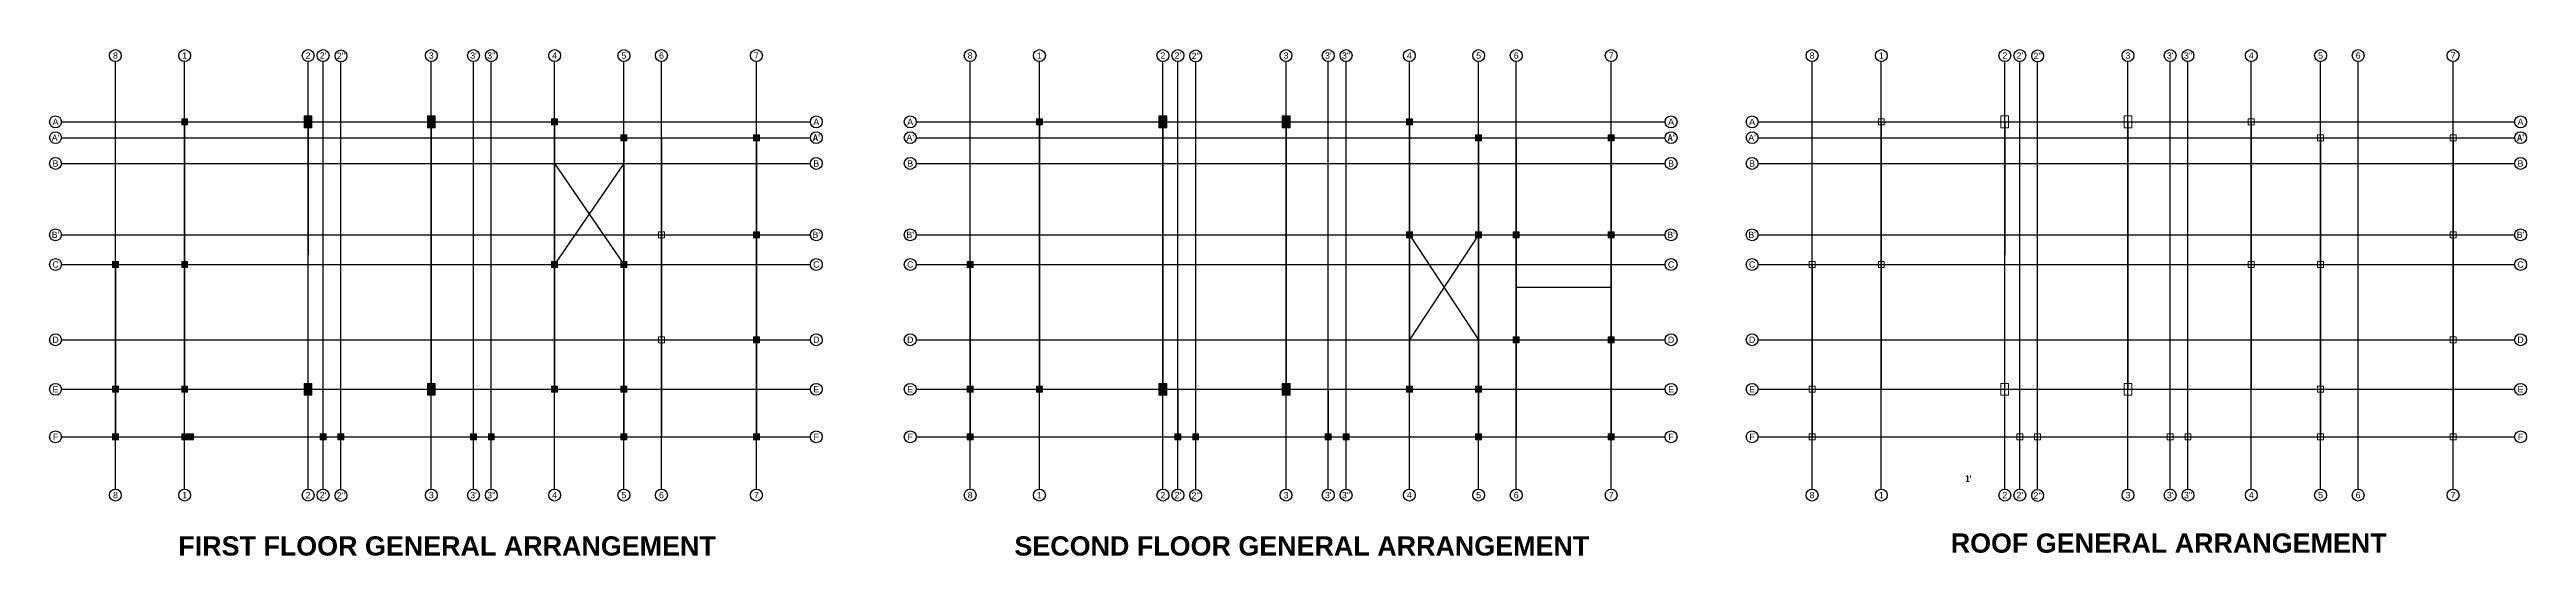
# Model space of a CAD drawing. Header units: millimetres. Extents: x 4093 to 97987, y 36678 to 56018.
import ezdxf
from ezdxf.enums import TextEntityAlignment as Align

# ---------------------------------------------------------------- set-up
doc = ezdxf.new("R2010")
doc.units = ezdxf.units.MM
for name, color, linetype, lineweight in [('COLUMN 1-2', 2, 'Continuous', 9), ('COLUMN 2-R', 2, 'Continuous', 9), ('COLUMN G-1', 2, 'Continuous', 9), ('G-ANNO-TEXT', 231, 'Continuous', 9)]:
    doc.layers.add(name, color=color, linetype=linetype, lineweight=lineweight)
for name, color, linetype, true_color in [('Column Hatch', 254, 'Continuous', 0xe8d4bb), ('GRID NAME', 254, 'Continuous', 0xe8d4bb), ('GRIDLINES', 254, 'Continuous', 0xe8d4bb)]:
    doc.layers.add(name, color=color, linetype=linetype, true_color=true_color)
for name, color, linetype in [('F.F BEAMS', 7, 'Continuous'), ('R. BEAMS', 7, 'Continuous'), ('S.F BEAMS', 7, 'Continuous')]:
    doc.layers.add(name, color=color, linetype=linetype)
doc.styles.add('Arial_1', font='arial.ttf', dxfattribs={"height": 675})
doc.styles.add('Arial_B', font='arialbd.ttf', dxfattribs={"height": 154.761905})
doc.styles.add('Axis Label(Dir 1)', font='ARIALNB.TTF', dxfattribs={"height": 250})
doc.styles.add('Axis Label(Dir 2)', font='ARIALNB.TTF', dxfattribs={"height": 250})

msp = doc.modelspace()

# ---------------------------------------------------------------- hatches: boundary and pattern name
at = {"layer": 'COLUMN 1-2', "transparency": 33554687}
for points in [[(41503, 53170), (41728, 53170), (41728, 53395), (41503, 53395)], [(46141, 53057), (46441, 53057), (46441, 53507), (46141, 53507)], [(50816, 53057), (51116, 53057), (51116, 53507), (50816, 53507)], [(55528, 53170), (55753, 53170), (55753, 53395), (55528, 53395)], [(58153, 52570), (58378, 52570), (58378, 52795), (58153, 52795)], [(63178, 52570), (63403, 52570), (63403, 52795), (63178, 52795)], [(55528, 48891), (55753, 48891), (55753, 49116), (55528, 49116)], [(58153, 48891), (58378, 48891), (58378, 49116), (58153, 49116)], [(59578, 48895), (59803, 48895), (59803, 49120), (59578, 49120)], [(63178, 48895), (63403, 48895), (63403, 49120), (63178, 49120)], [(38878, 47770), (39103, 47770), (39103, 47995), (38878, 47995)], [(59578, 44920), (59803, 44920), (59803, 45145), (59578, 45145)], [(63178, 44920), (63403, 44920), (63403, 45145), (63178, 45145)], [(38878, 43045), (39103, 43045), (39103, 43270), (38878, 43270)], [(41503, 43045), (41728, 43045), (41728, 43270), (41503, 43270)], [(46141, 42932), (46441, 42932), (46441, 43382), (46141, 43382)], [(50816, 42932), (51116, 42932), (51116, 43382), (50816, 43382)], [(55528, 43045), (55753, 43045), (55753, 43270), (55528, 43270)], [(58153, 43045), (58378, 43045), (58378, 43270), (58153, 43270)], [(38878, 41245), (39103, 41245), (39103, 41470), (38878, 41470)], [(46753, 41245), (46978, 41245), (46978, 41470), (46753, 41470)], [(47428, 41245), (47653, 41245), (47653, 41470), (47428, 41470)], [(52453, 41245), (52678, 41245), (52678, 41470), (52453, 41470)], [(53128, 41245), (53353, 41245), (53353, 41470), (53128, 41470)], [(58153, 41245), (58378, 41245), (58378, 41470), (58153, 41470)], [(63178, 41245), (63403, 41245), (63403, 41470), (63178, 41470)]]:
    msp.add_hatch(color=3, dxfattribs=at).paths.add_polyline_path(points)
at = {"layer": 'COLUMN G-1', "transparency": 33554687}
for points in [[(9102, 53170), (9327, 53170), (9327, 53395), (9102, 53395)], [(13739, 53057), (14039, 53057), (14039, 53507), (13739, 53507)], [(18414, 53057), (18714, 53057), (18714, 53507), (18414, 53507)], [(23127, 53170), (23352, 53170), (23352, 53395), (23127, 53395)], [(25752, 52570), (25977, 52570), (25977, 52795), (25752, 52795)], [(30777, 52570), (31002, 52570), (31002, 52795), (30777, 52795)], [(30777, 48895), (31002, 48895), (31002, 49120), (30777, 49120)], [(6477, 47770), (6702, 47770), (6702, 47995), (6477, 47995)], [(9102, 47770), (9327, 47770), (9327, 47995), (9102, 47995)], [(23127, 47770), (23352, 47770), (23352, 47995), (23127, 47995)], [(25752, 47770), (25977, 47770), (25977, 47995), (25752, 47995)], [(30777, 44920), (31002, 44920), (31002, 45145), (30777, 45145)], [(6477, 43045), (6702, 43045), (6702, 43270), (6477, 43270)], [(9102, 43045), (9327, 43045), (9327, 43270), (9102, 43270)], [(13739, 42932), (14039, 42932), (14039, 43382), (13739, 43382)], [(18414, 42932), (18714, 42932), (18714, 43382), (18414, 43382)], [(23127, 43045), (23352, 43045), (23352, 43270), (23127, 43270)], [(25752, 43045), (25977, 43045), (25977, 43270), (25752, 43270)], [(6477, 41245), (6702, 41245), (6702, 41470), (6477, 41470)], [(9102, 41245), (9552, 41245), (9552, 41470), (9102, 41470)], [(14352, 41245), (14577, 41245), (14577, 41470), (14352, 41470)], [(15027, 41245), (15252, 41245), (15252, 41470), (15027, 41470)], [(20052, 41245), (20277, 41245), (20277, 41470), (20052, 41470)], [(20727, 41245), (20952, 41245), (20952, 41470), (20727, 41470)], [(25752, 41245), (25977, 41245), (25977, 41470), (25752, 41470)], [(30777, 41245), (31002, 41245), (31002, 41470), (30777, 41470)]]:
    msp.add_hatch(color=3, dxfattribs=at).paths.add_polyline_path(points)

# ---------------------------------------------------------------- linework, layer by layer
at = {"layer": 'COLUMN 1-2', "color": 3, "transparency": 33554687}
for points in [[(41503, 53170), (41728, 53170), (41728, 53395), (41503, 53395)], [(46141, 53057), (46441, 53057), (46441, 53507), (46141, 53507)], [(50816, 53057), (51116, 53057), (51116, 53507), (50816, 53507)], [(55528, 53170), (55753, 53170), (55753, 53395), (55528, 53395)], [(58153, 52570), (58378, 52570), (58378, 52795), (58153, 52795)], [(63178, 52570), (63403, 52570), (63403, 52795), (63178, 52795)], [(55528, 48891), (55753, 48891), (55753, 49116), (55528, 49116)], [(58153, 48891), (58378, 48891), (58378, 49116), (58153, 49116)], [(59578, 48895), (59803, 48895), (59803, 49120), (59578, 49120)], [(63178, 48895), (63403, 48895), (63403, 49120), (63178, 49120)], [(38878, 47770), (39103, 47770), (39103, 47995), (38878, 47995)], [(59578, 44920), (59803, 44920), (59803, 45145), (59578, 45145)], [(63178, 44920), (63403, 44920), (63403, 45145), (63178, 45145)], [(38878, 43045), (39103, 43045), (39103, 43270), (38878, 43270)], [(41503, 43045), (41728, 43045), (41728, 43270), (41503, 43270)], [(46141, 42932), (46441, 42932), (46441, 43382), (46141, 43382)], [(50816, 42932), (51116, 42932), (51116, 43382), (50816, 43382)], [(55528, 43045), (55753, 43045), (55753, 43270), (55528, 43270)], [(58153, 43045), (58378, 43045), (58378, 43270), (58153, 43270)], [(38878, 41245), (39103, 41245), (39103, 41470), (38878, 41470)], [(46753, 41245), (46978, 41245), (46978, 41470), (46753, 41470)], [(47428, 41245), (47653, 41245), (47653, 41470), (47428, 41470)], [(52453, 41245), (52678, 41245), (52678, 41470), (52453, 41470)], [(53128, 41245), (53353, 41245), (53353, 41470), (53128, 41470)], [(58153, 41245), (58378, 41245), (58378, 41470), (58153, 41470)], [(63178, 41245), (63403, 41245), (63403, 41470), (63178, 41470)]]:
    msp.add_lwpolyline(points, close=True, dxfattribs=at)
at = {"layer": 'COLUMN 2-R', "color": 3, "transparency": 33554687}
for points in [[(73418, 53170), (73643, 53170), (73643, 53395), (73418, 53395)], [(78056, 53057), (78356, 53057), (78356, 53507), (78056, 53507)], [(82731, 53057), (83031, 53057), (83031, 53507), (82731, 53507)], [(87443, 53170), (87668, 53170), (87668, 53395), (87443, 53395)], [(90068, 52570), (90293, 52570), (90293, 52795), (90068, 52795)], [(95093, 52570), (95318, 52570), (95318, 52795), (95093, 52795)], [(95093, 48895), (95318, 48895), (95318, 49120), (95093, 49120)], [(70793, 47770), (71018, 47770), (71018, 47995), (70793, 47995)], [(73418, 47770), (73643, 47770), (73643, 47995), (73418, 47995)], [(87443, 47770), (87668, 47770), (87668, 47995), (87443, 47995)], [(90068, 47770), (90293, 47770), (90293, 47995), (90068, 47995)], [(95093, 44920), (95318, 44920), (95318, 45145), (95093, 45145)], [(70793, 43045), (71018, 43045), (71018, 43270), (70793, 43270)], [(78056, 42932), (78356, 42932), (78356, 43382), (78056, 43382)], [(82731, 42932), (83031, 42932), (83031, 43382), (82731, 43382)], [(90068, 43045), (90293, 43045), (90293, 43270), (90068, 43270)], [(70793, 41245), (71018, 41245), (71018, 41470), (70793, 41470)], [(78668, 41245), (78893, 41245), (78893, 41470), (78668, 41470)], [(78668, 41245), (78893, 41245), (78893, 41470), (78668, 41470)], [(79343, 41245), (79568, 41245), (79568, 41470), (79343, 41470)], [(79343, 41245), (79568, 41245), (79568, 41470), (79343, 41470)], [(84368, 41245), (84593, 41245), (84593, 41470), (84368, 41470)], [(84368, 41245), (84593, 41245), (84593, 41470), (84368, 41470)], [(85043, 41245), (85268, 41245), (85268, 41470), (85043, 41470)], [(85043, 41245), (85268, 41245), (85268, 41470), (85043, 41470)], [(90068, 41245), (90293, 41245), (90293, 41470), (90068, 41470)], [(95093, 41245), (95318, 41245), (95318, 41470), (95093, 41470)]]:
    msp.add_lwpolyline(points, close=True, dxfattribs=at)
at = {"layer": 'COLUMN G-1', "color": 3, "transparency": 33554687}
for points in [[(9102, 53170), (9327, 53170), (9327, 53395), (9102, 53395)], [(13739, 53057), (14039, 53057), (14039, 53507), (13739, 53507)], [(18414, 53057), (18714, 53057), (18714, 53507), (18414, 53507)], [(23127, 53170), (23352, 53170), (23352, 53395), (23127, 53395)], [(25752, 52570), (25977, 52570), (25977, 52795), (25752, 52795)], [(30777, 52570), (31002, 52570), (31002, 52795), (30777, 52795)], [(27177, 48895), (27402, 48895), (27402, 49120), (27177, 49120)], [(30777, 48895), (31002, 48895), (31002, 49120), (30777, 49120)], [(6477, 47770), (6702, 47770), (6702, 47995), (6477, 47995)], [(9102, 47770), (9327, 47770), (9327, 47995), (9102, 47995)], [(23127, 47770), (23352, 47770), (23352, 47995), (23127, 47995)], [(25752, 47770), (25977, 47770), (25977, 47995), (25752, 47995)], [(27177, 44920), (27402, 44920), (27402, 45145), (27177, 45145)], [(30777, 44920), (31002, 44920), (31002, 45145), (30777, 45145)], [(6477, 43045), (6702, 43045), (6702, 43270), (6477, 43270)], [(9102, 43045), (9327, 43045), (9327, 43270), (9102, 43270)], [(13739, 42932), (14039, 42932), (14039, 43382), (13739, 43382)], [(18414, 42932), (18714, 42932), (18714, 43382), (18414, 43382)], [(23127, 43045), (23352, 43045), (23352, 43270), (23127, 43270)], [(25752, 43045), (25977, 43045), (25977, 43270), (25752, 43270)], [(6477, 41245), (6702, 41245), (6702, 41470), (6477, 41470)], [(9102, 41245), (9552, 41245), (9552, 41470), (9102, 41470)], [(14352, 41245), (14577, 41245), (14577, 41470), (14352, 41470)], [(15027, 41245), (15252, 41245), (15252, 41470), (15027, 41470)], [(20052, 41245), (20277, 41245), (20277, 41470), (20052, 41470)], [(20727, 41245), (20952, 41245), (20952, 41470), (20727, 41470)], [(25752, 41245), (25977, 41245), (25977, 41470), (25752, 41470)], [(30777, 41245), (31002, 41245), (31002, 41470), (30777, 41470)]]:
    msp.add_lwpolyline(points, close=True, dxfattribs=at)
at = {"layer": 'Column Hatch'}
for p, q in [((25864, 51707), (23239, 47882)), ((23239, 51707), (25864, 47882)), ((58266, 49004), (55641, 45032)), ((55641, 49004), (58266, 45032))]:
    msp.add_line(p, q, dxfattribs=at)
at = {"layer": 'F.F BEAMS'}
for points in [[(9214, 53282), (23239, 53282), (23239, 43157)], [(9214, 53282), (9214, 43157)], [(13895, 53282), (13889, 43157)], [(18564, 53282), (18564, 43157)], [(25864, 52683), (25864, 41357)], [(25864, 52683), (30889, 52683)], [(27289, 52683), (27289, 41357)], [(30889, 52683), (30889, 41357)], [(23239, 51707), (25864, 51707)], [(27289, 49004), (30889, 49004)], [(6589, 47882), (6589, 41357)], [(6589, 47882), (9214, 47882)], [(23239, 47882), (25864, 47882)], [(27289, 45032), (30889, 45032)], [(6589, 43157), (25863, 43157)], [(6589, 41357), (30889, 41357)]]:
    msp.add_lwpolyline(points, dxfattribs=at)
at = {"layer": 'GRID NAME'}
for centre in [(6589, 55793), (9214, 55793), (13896, 55793), (14464, 55793), (15139, 55778), (18564, 55793), (20164, 55793), (20839, 55793), (23239, 55793), (25864, 55793), (27289, 55793), (30889, 55793), (38991, 55793), (41616, 55793), (46297, 55793), (46866, 55793), (47541, 55778), (50966, 55793), (52566, 55793), (53241, 55793), (55641, 55793), (58266, 55793), (59691, 55793), (63291, 55793), (70906, 55793), (73531, 55793), (78212, 55793), (78781, 55793), (79456, 55778), (82881, 55793), (84481, 55793), (85156, 55793), (87556, 55793), (90181, 55793), (91606, 55793), (95206, 55793), (4318, 53282), (4318, 52683), (33159, 53282), (33159, 52683), (36719, 53282), (36719, 52683), (65561, 53282), (65561, 52683), (68634, 53282), (68634, 52683), (97762, 53282), (97762, 52683), (4318, 51707), (33159, 51707), (36719, 51707), (65561, 51707), (68634, 51707), (97762, 51707), (4318, 49004), (33159, 49004), (36719, 49004), (65561, 49004), (68634, 49004), (97762, 49004), (4318, 47882), (33159, 47882), (36719, 47882), (65561, 47882), (68634, 47882), (97762, 47882), (4318, 45032), (33159, 45032), (36719, 45032), (65561, 45032), (68634, 45032), (97762, 45032), (4318, 43157), (33159, 43157), (36719, 43157), (65561, 43157), (68634, 43157), (97762, 43157), (4318, 41357), (33159, 41357), (36719, 41357), (65561, 41357), (68634, 41357), (97762, 41357), (6589, 39151), (9214, 39151), (13896, 39151), (14464, 39152), (15139, 39137), (18564, 39151), (20164, 39152), (20839, 39152), (23239, 39152), (25864, 39151), (27289, 39151), (30889, 39151), (38991, 39151), (41616, 39151), (46297, 39151), (46866, 39152), (47541, 39137), (50966, 39151), (52566, 39152), (53241, 39152), (55641, 39152), (58266, 39151), (59691, 39151), (63291, 39151), (70906, 39151), (73531, 39151), (78212, 39151), (78781, 39152), (79456, 39137), (82881, 39151), (84481, 39152), (85156, 39152), (87556, 39152), (90181, 39151), (91606, 39151), (95206, 39151)]:
    msp.add_circle(centre, 225, dxfattribs=at)
at = {"layer": 'GRIDLINES', "color": 251, "ltscale": 500, "true_color": 0x636466, "transparency": 33554687}
for points in [[(6589, 39376), (6589, 55568)], [(9214, 39376), (9214, 55568)], [(13891, 39381), (13896, 55568), (13896, 55568), (13896, 55568)], [(14466, 39381), (14464, 55568), (14464, 55568), (14464, 55568)], [(15138, 39362), (15139, 54419), (15139, 55568), (15139, 55568)], [(18564, 39376), (18564, 55568)], [(20164, 39376), (20164, 55568)], [(20839, 39376), (20839, 55568)], [(23239, 39376), (23239, 55568)], [(25864, 39376), (25864, 55568)], [(27289, 39376), (27289, 55568)], [(30889, 39376), (30889, 55568)], [(38991, 39376), (38991, 55568)], [(41616, 39376), (41616, 55568)], [(46293, 39381), (46297, 55568), (46297, 55568), (46297, 55568)], [(46868, 39381), (46866, 55568), (46866, 55568), (46866, 55568)], [(47540, 39362), (47541, 54419), (47541, 55568), (47541, 55568)], [(50966, 39376), (50966, 55568)], [(52566, 39376), (52566, 55568)], [(53241, 39376), (53241, 55568)], [(55641, 39376), (55641, 55568)], [(58266, 39376), (58266, 55568)], [(59691, 39376), (59691, 55568)], [(63291, 39376), (63291, 55568)], [(70906, 39376), (70906, 55568)], [(73531, 39376), (73531, 55568)], [(78208, 39381), (78212, 55568), (78212, 55568), (78212, 55568)], [(78783, 39381), (78781, 55568), (78781, 55568), (78781, 55568)], [(79455, 39362), (79456, 54419), (79456, 55568), (79456, 55568)], [(82881, 39376), (82881, 55568)], [(84481, 39376), (84481, 55568)], [(85156, 39376), (85156, 55568)], [(87556, 39376), (87556, 55568)], [(90181, 39376), (90181, 55568)], [(91606, 39376), (91606, 55568)], [(95206, 39376), (95206, 55568)], [(4543, 53282), (32934, 53282)], [(4543, 52683), (32934, 52683)], [(36944, 53282), (65336, 53282)], [(36944, 52683), (65336, 52683)], [(68859, 53282), (97537, 53282)], [(68859, 52683), (97537, 52683)], [(4543, 51707), (32934, 51707)], [(36944, 51707), (65336, 51707)], [(68859, 51707), (97537, 51707)], [(4543, 49004), (32934, 49004)], [(36944, 49004), (65336, 49004)], [(68859, 49004), (97537, 49004)], [(4543, 47882), (32934, 47882)], [(36944, 47882), (65336, 47882)], [(68859, 47882), (97537, 47882)], [(4543, 45032), (32934, 45032)], [(36944, 45032), (65336, 45032)], [(68859, 45032), (97537, 45032)], [(4543, 43157), (32934, 43157)], [(36944, 43157), (65336, 43157)], [(68859, 43157), (97537, 43157)], [(4543, 41357), (32934, 41357)], [(36944, 41357), (65336, 41357)], [(68859, 41357), (97537, 41357)]]:
    msp.add_lwpolyline(points, dxfattribs=at)
at = {"layer": 'R. BEAMS'}
for points in [[(73531, 53282), (87556, 53282), (87556, 43157)], [(73531, 53282), (73531, 43157)], [(78212, 53282), (78206, 43157)], [(82881, 53282), (82881, 43157)], [(90181, 52683), (90181, 41357)], [(90181, 52683), (95206, 52683)], [(95206, 52683), (95206, 41357)], [(87556, 51707), (90181, 51707)], [(90181, 49004), (95206, 49004)], [(70906, 47882), (70906, 41357)], [(70906, 47882), (87556, 47882)], [(87556, 47882), (90181, 47882)], [(90181, 45032), (95206, 45032)], [(70906, 43157), (90180, 43157)], [(70906, 41357), (95206, 41357)]]:
    msp.add_lwpolyline(points, dxfattribs=at)
at = {"layer": 'S.F BEAMS'}
for p, q in [((46867, 43157), (46867, 41357)), ((52566, 43157), (52566, 41357))]:
    msp.add_line(p, q, dxfattribs=at)
for points in [[(41616, 53282), (55641, 53282), (55641, 43157)], [(41616, 53282), (41616, 43157)], [(46297, 53282), (46291, 43157)], [(50966, 53282), (50966, 43157)], [(58266, 52683), (58266, 41357)], [(58266, 52683), (63291, 52683)], [(59691, 52683), (59691, 41357)], [(63291, 52683), (63291, 41357)], [(55641, 51707), (58266, 51707)], [(55641, 49004), (58266, 49004)], [(38991, 47882), (38991, 41357)], [(38991, 47882), (41616, 47882)], [(59691, 47020), (63291, 47020)], [(55641, 45032), (58266, 45032)], [(38991, 43157), (58265, 43157)], [(38991, 41357), (63291, 41357)]]:
    msp.add_lwpolyline(points, dxfattribs=at)

# ---------------------------------------------------------------- texts
at = {"layer": 'G-ANNO-TEXT', "color": 1, "char_height": 729.35, "width": 21789, "attachment_point": 2, "style": 'Arial_B', "bg_fill": 3, "box_fill_scale": 1.25, "bg_fill_color": 9, "bg_fill_true_color": 13158600, "bg_fill_transparency": 0}
for s, insert in [('FIRST FLOOR GENERAL ARRANGEMENT', (19162, 37590)), ('SECOND FLOOR GENERAL ARRANGEMENT', (51564, 37590)), ('ROOF GENERAL ARRANGEMENT', (84426, 37699))]:
    msp.add_mtext(s, dxfattribs=dict(at, insert=insert))
at = {"layer": 'GRID NAME'}
for s, height, style, p in [('8', 240, 'Arial_1', (6589, 55793)), ('1', 240, 'Arial_1', (9214, 55793)), ('2', 240, 'Arial_1', (13896, 55793)), ("2'", 240.3, 'Arial_1', (14464, 55793)), ("2''", 240.3, 'Arial_1', (15139, 55778)), ('3', 240, 'Arial_1', (18564, 55793)), ("3'", 240.3, 'Arial_1', (20164, 55793)), ("3''", 240.3, 'Arial_1', (20839, 55793)), ('4', 240, 'Arial_1', (23239, 55793)), ('5', 240, 'Arial_1', (25864, 55793)), ('6', 240, 'Arial_1', (27289, 55793)), ('7', 240, 'Arial_1', (30889, 55793)), ('8', 240, 'Arial_1', (38991, 55793)), ('1', 240, 'Arial_1', (41616, 55793)), ('2', 240, 'Arial_1', (46297, 55793)), ("2'", 240.3, 'Arial_1', (46866, 55793)), ("2''", 240.3, 'Arial_1', (47541, 55778)), ('3', 240, 'Arial_1', (50966, 55793)), ("3'", 240.3, 'Arial_1', (52566, 55793)), ("3''", 240.3, 'Arial_1', (53241, 55793)), ('4', 240, 'Arial_1', (55641, 55793)), ('5', 240, 'Arial_1', (58266, 55793)), ('6', 240, 'Arial_1', (59691, 55793)), ('7', 240, 'Arial_1', (63291, 55793)), ('8', 240, 'Arial_1', (70906, 55793)), ('1', 240, 'Arial_1', (73531, 55793)), ('2', 240, 'Arial_1', (78212, 55793)), ("2'", 240.3, 'Arial_1', (78781, 55793)), ("2''", 240.3, 'Arial_1', (79456, 55778)), ('3', 240, 'Arial_1', (82881, 55793)), ("3'", 240.3, 'Arial_1', (84481, 55793)), ("3''", 240.3, 'Arial_1', (85156, 55793)), ('4', 240, 'Arial_1', (87556, 55793)), ('5', 240, 'Arial_1', (90181, 55793)), ('6', 240, 'Arial_1', (91606, 55793)), ('7', 240, 'Arial_1', (95206, 55793)), ("A'", 240.3, 'Arial_1', (4318, 52683)), ('A', 240, 'Arial_1', (4318, 53282)), ("A'", 250, 'Axis Label(Dir 1)', (33159, 52683)), ('A', 240, 'Arial_1', (33159, 53282)), ("A'", 240.3, 'Arial_1', (36719, 52683)), ('A', 240, 'Arial_1', (36719, 53282)), ("A'", 250, 'Axis Label(Dir 1)', (65561, 52683)), ('A', 240, 'Arial_1', (65561, 53282)), ("A'", 240.3, 'Arial_1', (68634, 52683)), ('A', 240, 'Arial_1', (68634, 53282)), ("A'", 250, 'Axis Label(Dir 1)', (97762, 52683)), ('A', 240, 'Arial_1', (97762, 53282)), ('B', 240, 'Arial_1', (4318, 51707)), ('B', 240, 'Arial_1', (33159, 51707)), ('B', 240, 'Arial_1', (36719, 51707)), ('B', 240, 'Arial_1', (65561, 51707)), ('B', 240, 'Arial_1', (68634, 51707)), ('B', 240, 'Arial_1', (97762, 51707)), ("B'", 240.3, 'Arial_1', (4318, 49004)), ("B'", 240.3, 'Arial_1', (33159, 49004)), ("B'", 240.3, 'Arial_1', (36719, 49004)), ("B'", 240.3, 'Arial_1', (65561, 49004)), ("B'", 240.3, 'Arial_1', (68634, 49004)), ("B'", 240.3, 'Arial_1', (97762, 49004)), ('C', 240, 'Arial_1', (4318, 47882)), ('C', 240, 'Arial_1', (33159, 47882)), ('C', 240, 'Arial_1', (36719, 47882)), ('C', 240, 'Arial_1', (65561, 47882)), ('C', 240, 'Arial_1', (68634, 47882)), ('C', 240, 'Arial_1', (97762, 47882)), ('D', 240, 'Arial_1', (4318, 45032)), ('D', 240, 'Arial_1', (33159, 45032)), ('D', 240, 'Arial_1', (36719, 45032)), ('D', 240, 'Arial_1', (65561, 45032)), ('D', 240, 'Arial_1', (68634, 45032)), ('D', 240, 'Arial_1', (97762, 45032)), ('E', 240, 'Arial_1', (4318, 43157)), ('E', 240, 'Arial_1', (33159, 43157)), ('E', 240, 'Arial_1', (36719, 43157)), ('E', 240, 'Arial_1', (65561, 43157)), ('E', 240, 'Arial_1', (68634, 43157)), ('E', 240, 'Arial_1', (97762, 43157)), ('F', 240, 'Arial_1', (4318, 41357)), ('F', 240, 'Arial_1', (33159, 41357)), ('F', 240, 'Arial_1', (36719, 41357)), ('F', 240, 'Arial_1', (65561, 41357)), ('F', 240, 'Arial_1', (68634, 41357)), ('F', 240, 'Arial_1', (97762, 41357)), ("1'", 250, 'Axis Label(Dir 2)', (76831, 39777)), ('8', 240, 'Arial_1', (6589, 39151)), ('1', 240, 'Arial_1', (9214, 39151)), ('2', 240, 'Arial_1', (13896, 39151)), ("2'", 240.3, 'Arial_1', (14464, 39152)), ("2''", 240.3, 'Arial_1', (15139, 39137)), ('3', 240, 'Arial_1', (18564, 39151)), ("3'", 240.3, 'Arial_1', (20164, 39152)), ("3''", 240.3, 'Arial_1', (20839, 39152)), ('4', 240, 'Arial_1', (23239, 39152)), ('5', 240, 'Arial_1', (25864, 39151)), ('6', 240, 'Arial_1', (27289, 39151)), ('7', 240, 'Arial_1', (30889, 39151)), ('8', 240, 'Arial_1', (38991, 39151)), ('1', 240, 'Arial_1', (41616, 39151)), ('2', 240, 'Arial_1', (46297, 39151)), ("2'", 240.3, 'Arial_1', (46866, 39152)), ("2''", 240.3, 'Arial_1', (47541, 39137)), ('3', 240, 'Arial_1', (50966, 39151)), ("3'", 240.3, 'Arial_1', (52566, 39152)), ("3''", 240.3, 'Arial_1', (53241, 39152)), ('4', 240, 'Arial_1', (55641, 39152)), ('5', 240, 'Arial_1', (58266, 39151)), ('6', 240, 'Arial_1', (59691, 39151)), ('7', 240, 'Arial_1', (63291, 39151)), ('8', 240, 'Arial_1', (70906, 39151)), ('1', 240, 'Arial_1', (73531, 39151)), ('2', 240, 'Arial_1', (78212, 39151)), ("2'", 240.3, 'Arial_1', (78781, 39152)), ("2''", 240.3, 'Arial_1', (79456, 39137)), ('3', 240, 'Arial_1', (82881, 39151)), ("3'", 240.3, 'Arial_1', (84481, 39152)), ("3''", 240.3, 'Arial_1', (85156, 39152)), ('4', 240, 'Arial_1', (87556, 39152)), ('5', 240, 'Arial_1', (90181, 39151)), ('6', 240, 'Arial_1', (91606, 39151)), ('7', 240, 'Arial_1', (95206, 39151))]:
    msp.add_text(s, height=height, dxfattribs=dict(at, style=style)).set_placement(p, align=Align.MIDDLE_CENTER)

doc.saveas('drawing.dxf')
